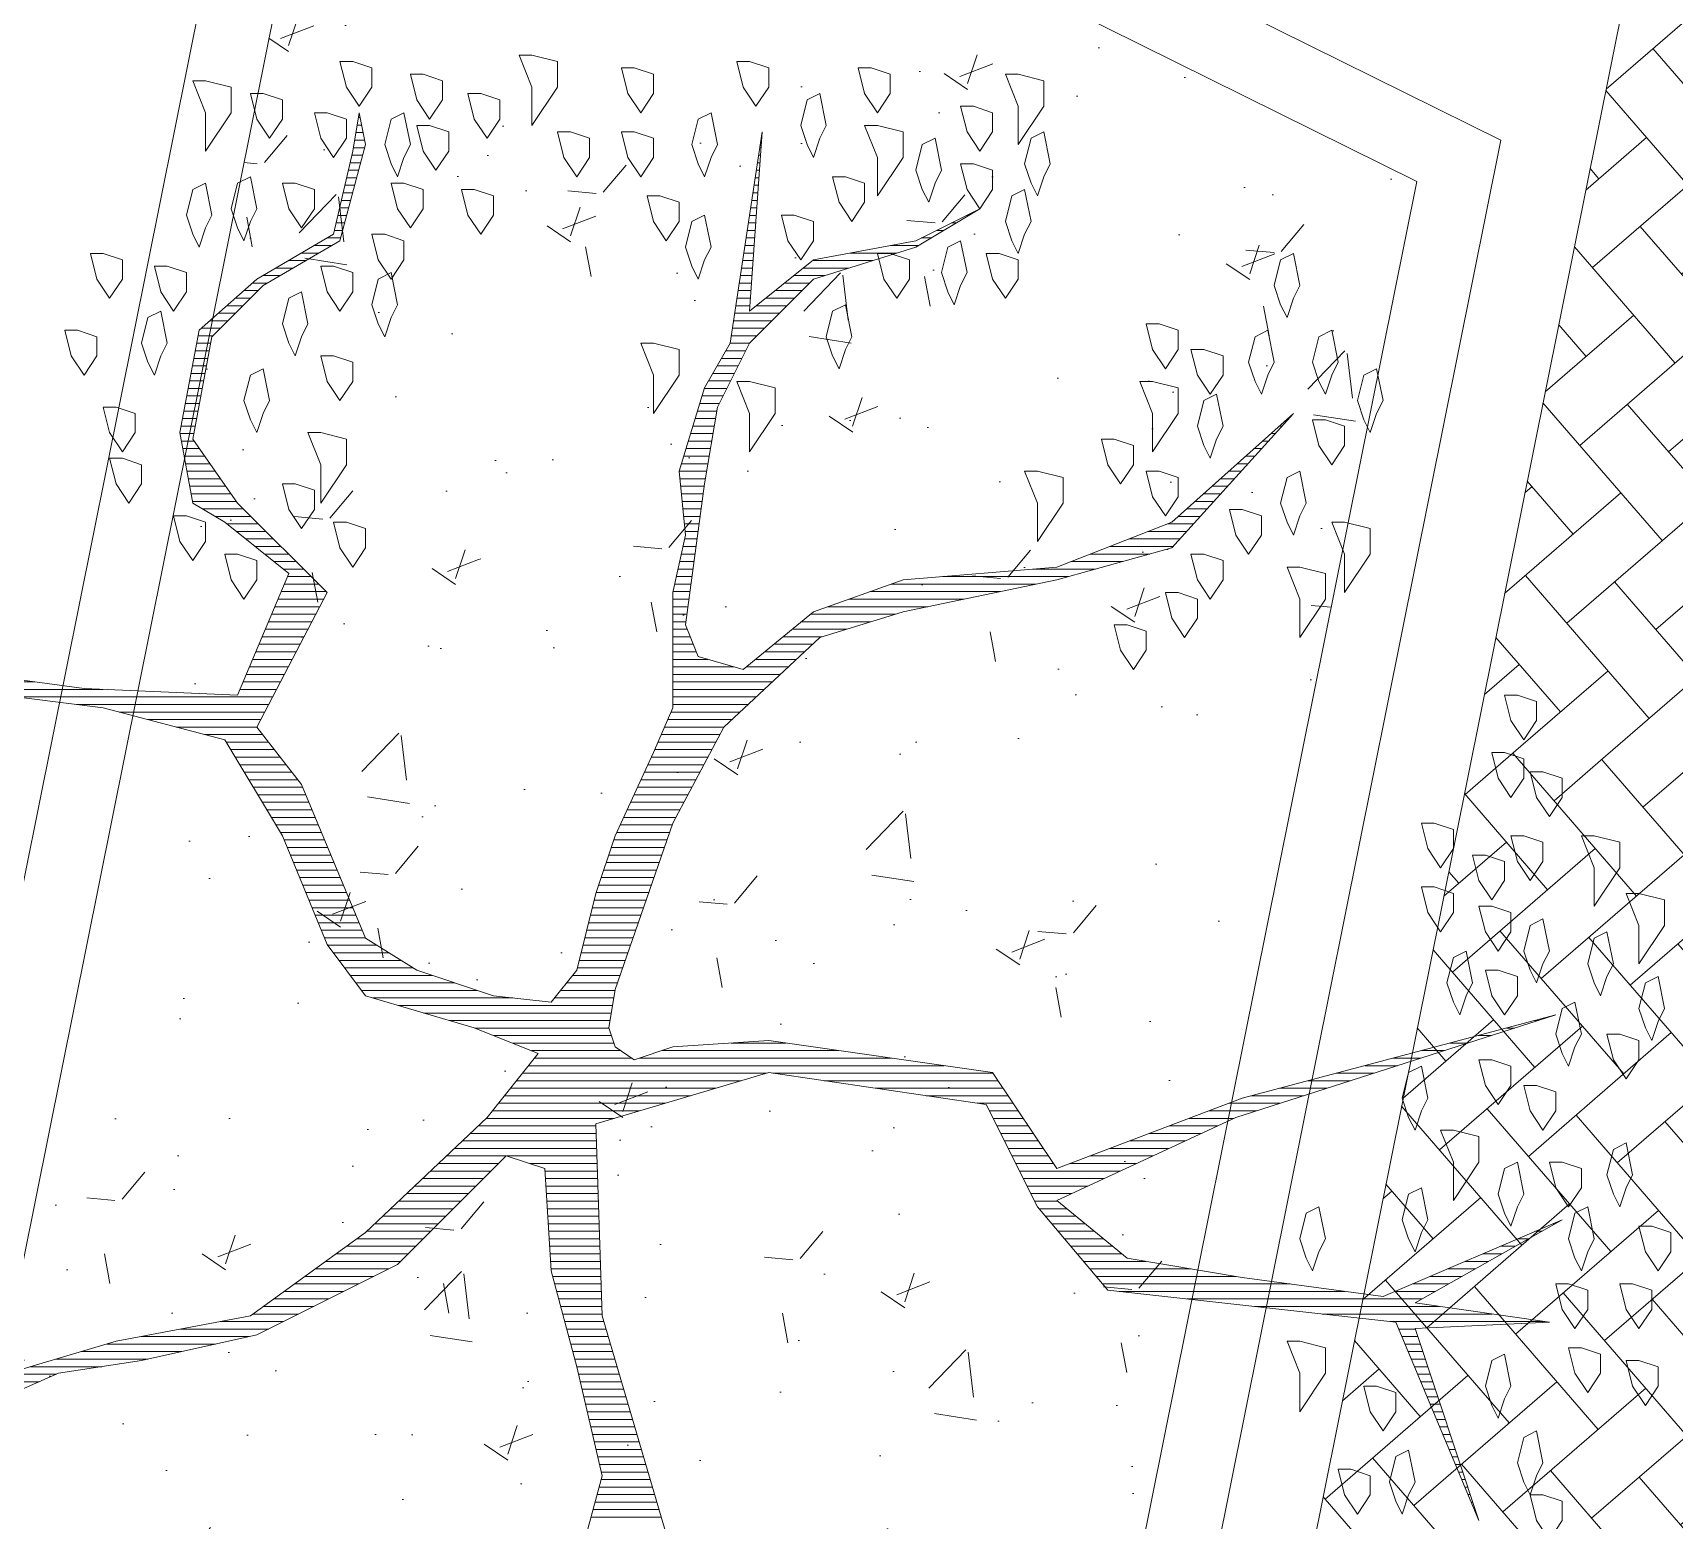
# Model space of a CAD drawing. Header units: metres. Extents: x 12093 to 20303, y 514 to 1412.
# Drawn here: x 19833.781 to 19836.428, y 730.264 to 732.662 of the extents above; entities that cross this region are included whole.
import ezdxf

# ---------------------------------------------------------------- set-up
doc = ezdxf.new("R2010")
doc.units = ezdxf.units.M
doc.layers.get('0').update_dxf_attribs({"lineweight": 13})
for name, color, linetype, lineweight in [('0-JARDI', 72, 'Continuous', 13), ('ARBOLES', 52, 'Continuous', 13), ('grass', 64, 'Continuous', 13), ('MANZANAS-ORIGINALES', 147, 'Continuous', 9), ('text.-piso', 35, 'Continuous', 5)]:
    doc.layers.add(name, color=color, linetype=linetype, lineweight=lineweight)
pattern_1 = [(50, (0, 0), (0.546554007, -0.047817257), [0.05715, -0.62865]), (355, (0, 0), (-0.105728478, 0.573169929), [0.04572, -0.50292]), (100.451, (0.04555, -0.004), (0.440827505, 0.525350063), [0.04857, -0.53427]), (46.1842, (0, 0.1524), (0.813237123, -0.126126984), [0.085725, -0.942975]), (96.6356, (0.0678, 0.1419), (0.712212703, 0.742276668), [0.072855, -0.801405]), (351.184, (0, 0.1524), (0.712213817, 0.742275354), [0.06858, -0.75438]), (21, (0.0762, 0.1143), (0.45484464, -0.306796556), [0.05715, -0.62865]), (326, (0.0762, 0.1143), (0.185406085, 0.552563898), [0.04572, -0.50292]), (71.4514, (0.1141, 0.08873), (0.640249472, 0.245768573), [0.04857, -0.53427]), (37.5, (0, 0), (0.0092658098, 0.2536651166), [0, -0.496824, 0, -0.51054, 0, -0.504825]), (7.5, (0, 0), (0.2004589875, 0.3005417245), [0, -0.291084, 0, -0.485394, 0, -0.192405]), (327.5, (-0.16993, 0), (0.4067717855, -0.017186232), [0, -0.1905, 0, -0.59436, 0, -0.78867]), (317.5, (-0.24613, 0), (0.444387544, 0.076279473), [0, -0.24765, 0, -0.394716, 0, -0.56007])]

# ---------------------------------------------------------------- blocks, each defined once
blk = doc.blocks.new('*X6')
at = {"color": 0}
for p, q in [((16.5321, 17.11), (16.5325, 17.11)), ((17.6173, 17.11), (17.7107, 17.11)), ((16.5355, 17.1), (16.5367, 17.1)), ((16.5388, 17.09), (16.5409, 17.09)), ((16.5421, 17.08), (16.5451, 17.08)), ((17.6203, 17.1), (17.7079, 17.1)), ((17.6232, 17.09), (17.7052, 17.09)), ((17.6261, 17.08), (17.7025, 17.08)), ((16.5454, 17.07), (16.5493, 17.07)), ((16.5488, 17.06), (16.5535, 17.06)), ((17.629, 17.07), (17.6998, 17.07)), ((17.632, 17.06), (17.697, 17.06)), ((16.5521, 17.05), (16.5577, 17.05)), ((16.5554, 17.04), (16.5619, 17.04)), ((17.6349, 17.05), (17.6968, 17.05)), ((17.6378, 17.04), (17.6992, 17.04)), ((16.5588, 17.03), (16.566, 17.03)), ((16.5621, 17.02), (16.5702, 17.02)), ((17.6407, 17.03), (17.7015, 17.03)), ((17.6437, 17.02), (17.7039, 17.02)), ((16.5654, 17.01), (16.5744, 17.01)), ((16.5688, 17), (16.5786, 17)), ((17.6466, 17.01), (17.7062, 17.01)), ((17.6495, 17), (17.7086, 17)), ((16.5721, 16.99), (16.5828, 16.99)), ((16.5754, 16.98), (16.587, 16.98)), ((17.6524, 16.99), (17.7109, 16.99)), ((17.6554, 16.98), (17.7133, 16.98)), ((16.5788, 16.97), (16.5912, 16.97)), ((16.5821, 16.96), (16.5954, 16.96)), ((16.5854, 16.95), (16.5996, 16.95)), ((17.6583, 16.97), (17.7156, 16.97)), ((17.6612, 16.96), (17.718, 16.96)), ((17.6642, 16.95), (17.7204, 16.95)), ((16.5888, 16.94), (16.6038, 16.94)), ((16.5921, 16.93), (16.608, 16.93)), ((17.6671, 16.94), (17.7227, 16.94)), ((17.67, 16.93), (17.7251, 16.93)), ((18.4439, 16.93), (18.523, 16.93)), ((16.5954, 16.92), (16.6122, 16.92)), ((16.5988, 16.91), (16.6164, 16.91)), ((17.6729, 16.92), (17.7274, 16.92)), ((17.6759, 16.91), (17.7298, 16.91)), ((18.3608, 16.91), (18.4555, 16.91)), ((18.4211, 16.92), (18.4892, 16.92)), ((16.6021, 16.9), (16.6206, 16.9)), ((16.6054, 16.89), (16.6248, 16.89)), ((17.6788, 16.9), (17.7324, 16.9)), ((17.6817, 16.89), (17.7351, 16.89)), ((18.2545, 16.89), (18.388, 16.89)), ((18.2995, 16.9), (18.4217, 16.9)), ((16.6088, 16.88), (16.629, 16.88)), ((16.6121, 16.87), (16.6331, 16.87)), ((17.6846, 16.88), (17.7378, 16.88)), ((17.6876, 16.87), (17.7404, 16.87)), ((18.1645, 16.87), (18.3086, 16.87)), ((18.2095, 16.88), (18.3542, 16.88)), ((16.443, 16.85), (16.6488, 16.85)), ((16.513, 16.84), (16.7388, 16.84)), ((16.6154, 16.86), (16.6373, 16.86)), ((17.6905, 16.86), (17.7431, 16.86)), ((17.6934, 16.85), (17.7458, 16.85)), ((17.6957, 16.84), (17.7484, 16.84)), ((18.0992, 16.84), (18.1601, 16.84)), ((18.1192, 16.85), (18.2036, 16.85)), ((18.1392, 16.86), (18.2561, 16.86)), ((16.583, 16.83), (16.8288, 16.83)), ((16.6062, 16.82), (16.9188, 16.82)), ((17.6961, 16.83), (17.7511, 16.83)), ((17.6964, 16.82), (17.7538, 16.82)), ((18.0592, 16.82), (18.1324, 16.82)), ((18.0792, 16.83), (18.1463, 16.83)), ((16.5708, 16.8), (16.6189, 16.8)), ((16.5885, 16.81), (16.6422, 16.81)), ((16.7083, 16.81), (17.0088, 16.81)), ((16.7816, 16.8), (17.0309, 16.8)), ((17.6967, 16.81), (17.7564, 16.81)), ((17.6971, 16.8), (17.7591, 16.8)), ((18.0192, 16.8), (18.1047, 16.8)), ((18.0392, 16.81), (18.1186, 16.81)), ((16.5355, 16.78), (16.5722, 16.78)), ((16.5531, 16.79), (16.5956, 16.79)), ((16.8532, 16.79), (17.0394, 16.79)), ((16.9132, 16.78), (17.0478, 16.78)), ((17.6974, 16.79), (17.7618, 16.79)), ((17.6977, 16.78), (17.7639, 16.78)), ((17.9792, 16.78), (18.0771, 16.78)), ((17.9992, 16.79), (18.0909, 16.79)), ((16.5001, 16.76), (16.5256, 16.76)), ((16.5178, 16.77), (16.5489, 16.77)), ((16.9732, 16.77), (17.0563, 16.77)), ((17.0054, 16.76), (17.0647, 16.76)), ((17.6981, 16.77), (17.7645, 16.77)), ((17.6984, 16.76), (17.7651, 16.76)), ((17.9535, 16.76), (18.0494, 16.76)), ((17.9635, 16.77), (18.0632, 16.77)), ((16.4647, 16.74), (16.4789, 16.74)), ((16.4824, 16.75), (16.5022, 16.75)), ((17.0177, 16.75), (17.0732, 16.75)), ((17.0299, 16.74), (17.0817, 16.74)), ((17.6987, 16.75), (17.7657, 16.75)), ((17.6991, 16.74), (17.7664, 16.74)), ((17.9335, 16.74), (18.0217, 16.74)), ((17.9435, 16.75), (18.0355, 16.75)), ((16.4293, 16.72), (16.4322, 16.72)), ((16.447, 16.73), (16.4556, 16.73)), ((17.0421, 16.73), (17.0901, 16.73)), ((17.0543, 16.72), (17.0986, 16.72)), ((17.0665, 16.71), (17.1071, 16.71)), ((17.6994, 16.73), (17.767, 16.73)), ((17.6997, 16.72), (17.7676, 16.72)), ((17.7001, 16.71), (17.7682, 16.71)), ((17.9035, 16.71), (17.9873, 16.71)), ((17.9135, 16.72), (17.9979, 16.72)), ((17.9235, 16.73), (18.0084, 16.73)), ((17.0788, 16.7), (17.1155, 16.7)), ((17.091, 16.69), (17.1213, 16.69)), ((17.7004, 16.7), (17.7689, 16.7)), ((17.7007, 16.69), (17.7695, 16.69)), ((17.8835, 16.69), (17.9662, 16.69)), ((17.8935, 16.7), (17.9768, 16.7)), ((17.0504, 16.67), (17.1313, 16.67)), ((17.0719, 16.68), (17.1263, 16.68)), ((17.7011, 16.68), (17.7701, 16.68)), ((17.7014, 16.67), (17.7707, 16.67)), ((17.8635, 16.67), (17.9451, 16.67)), ((17.8735, 16.68), (17.9556, 16.68)), ((17.0073, 16.65), (17.1413, 16.65)), ((17.0288, 16.66), (17.1363, 16.66)), ((17.7017, 16.66), (17.7714, 16.66)), ((17.7021, 16.65), (17.772, 16.65)), ((17.8435, 16.65), (17.924, 16.65)), ((17.8535, 16.66), (17.9345, 16.66)), ((16.9642, 16.63), (17.0477, 16.63)), ((16.9858, 16.64), (17.0741, 16.64)), ((17.0964, 16.64), (17.1463, 16.64)), ((17.1031, 16.63), (17.1513, 16.63)), ((17.7024, 16.64), (17.7924, 16.64)), ((17.7027, 16.63), (17.8224, 16.63)), ((17.8235, 16.63), (17.9029, 16.63)), ((17.8335, 16.64), (17.9134, 16.64)), ((16.8996, 16.6), (16.9686, 16.6)), ((16.9211, 16.61), (16.995, 16.61)), ((16.9427, 16.62), (17.0214, 16.62)), ((17.1097, 16.62), (17.1563, 16.62)), ((17.1164, 16.61), (17.1613, 16.61)), ((17.1231, 16.6), (17.1663, 16.6)), ((17.7031, 16.62), (17.8923, 16.62)), ((17.7034, 16.61), (17.8818, 16.61)), ((17.7037, 16.6), (17.8712, 16.6)), ((16.8565, 16.58), (16.9159, 16.58)), ((16.8781, 16.59), (16.9423, 16.59)), ((17.1297, 16.59), (17.1713, 16.59)), ((17.1364, 16.58), (17.1763, 16.58)), ((17.6798, 16.58), (17.8501, 16.58)), ((17.7041, 16.59), (17.8606, 16.59)), ((16.7953, 16.56), (16.8632, 16.56)), ((16.8265, 16.57), (16.8895, 16.57)), ((17.1431, 16.57), (17.1813, 16.57)), ((17.1497, 16.56), (17.1971, 16.56)), ((17.6123, 16.56), (17.8338, 16.56)), ((17.646, 16.57), (17.8418, 16.57)), ((16.7328, 16.54), (16.7955, 16.54)), ((16.764, 16.55), (16.8332, 16.55)), ((17.1564, 16.55), (17.2651, 16.55)), ((17.163, 16.54), (17.3331, 16.54)), ((17.5448, 16.54), (17.8178, 16.54)), ((17.5785, 16.55), (17.8258, 16.55)), ((16.6703, 16.52), (16.7201, 16.52)), ((16.7015, 16.53), (16.7578, 16.53)), ((17.1697, 16.53), (17.401, 16.53)), ((17.1764, 16.52), (17.469, 16.52)), ((17.4773, 16.52), (17.8018, 16.52)), ((17.511, 16.53), (17.8098, 16.53)), ((16.6078, 16.5), (16.6447, 16.5)), ((16.639, 16.51), (16.6824, 16.51)), ((17.2412, 16.51), (17.7938, 16.51)), ((17.3112, 16.5), (17.6466, 16.5)), ((17.6564, 16.5), (17.7858, 16.5)), ((16.514, 16.47), (16.5317, 16.47)), ((16.5453, 16.48), (16.5693, 16.48)), ((16.5765, 16.49), (16.607, 16.49)), ((17.3812, 16.49), (17.6166, 16.49)), ((17.4512, 16.48), (17.5245, 16.48)), ((17.6714, 16.49), (17.7899, 16.49)), ((17.6804, 16.48), (17.8149, 16.48)), ((17.6837, 16.47), (17.8399, 16.47)), ((16.4515, 16.45), (16.4563, 16.45)), ((16.4828, 16.46), (16.494, 16.46)), ((17.6855, 16.45), (17.8986, 16.45)), ((17.687, 16.46), (17.8649, 16.46)), ((17.6822, 16.43), (17.9666, 16.43)), ((17.6839, 16.44), (17.9326, 16.44)), ((17.6789, 16.41), (17.7512, 16.41)), ((17.6805, 16.42), (17.7592, 16.42)), ((17.8145, 16.42), (18.0006, 16.42)), ((17.8617, 16.41), (18.0157, 16.41)), ((17.6722, 16.39), (17.7352, 16.39)), ((17.6757, 16.4), (17.7432, 16.4)), ((17.8916, 16.4), (18.0232, 16.4)), ((17.9216, 16.39), (18.0307, 16.39)), ((17.6618, 16.36), (17.7239, 16.36)), ((17.6653, 16.37), (17.7264, 16.37)), ((17.6687, 16.38), (17.7289, 16.38)), ((17.9473, 16.38), (18.0382, 16.38)), ((17.9633, 16.37), (18.0457, 16.37)), ((17.9793, 16.36), (18.0532, 16.36)), ((17.6549, 16.34), (17.7189, 16.34)), ((17.6584, 16.35), (17.7214, 16.35)), ((17.9953, 16.35), (18.0607, 16.35)), ((18.0106, 16.34), (18.0651, 16.34)), ((17.648, 16.32), (17.7139, 16.32)), ((17.6514, 16.33), (17.7164, 16.33)), ((18.0147, 16.33), (18.0692, 16.33)), ((18.0189, 16.32), (18.0733, 16.32)), ((17.6411, 16.3), (17.7089, 16.3)), ((17.6445, 16.31), (17.7114, 16.31)), ((18.0231, 16.31), (18.0774, 16.31)), ((18.0272, 16.3), (18.0816, 16.3)), ((17.6341, 16.28), (17.7038, 16.28)), ((17.6376, 16.29), (17.7064, 16.29)), ((18.0314, 16.29), (18.0857, 16.29)), ((18.0356, 16.28), (18.0898, 16.28)), ((17.6272, 16.26), (17.6971, 16.26)), ((17.6307, 16.27), (17.7005, 16.27)), ((18.0397, 16.27), (18.0939, 16.27)), ((18.0439, 16.26), (18.098, 16.26)), ((17.6168, 16.23), (17.6871, 16.23)), ((17.6203, 16.24), (17.6905, 16.24)), ((17.6237, 16.25), (17.6938, 16.25)), ((18.0481, 16.25), (18.1021, 16.25)), ((18.0522, 16.24), (18.1063, 16.24)), ((18.0564, 16.23), (18.1104, 16.23)), ((17.6099, 16.21), (17.6805, 16.21)), ((17.6134, 16.22), (17.6838, 16.22)), ((18.0606, 16.22), (18.1145, 16.22)), ((18.0647, 16.21), (18.1186, 16.21)), ((17.603, 16.19), (17.6719, 16.19)), ((17.6064, 16.2), (17.6766, 16.2)), ((18.0689, 16.2), (18.1236, 16.2)), ((18.0731, 16.19), (18.1296, 16.19)), ((17.5928, 16.17), (17.6627, 16.17)), ((17.5981, 16.18), (17.6673, 16.18)), ((18.0772, 16.18), (18.1356, 16.18)), ((18.0814, 16.17), (18.1416, 16.17)), ((17.5821, 16.15), (17.6535, 16.15)), ((17.5874, 16.16), (17.6581, 16.16)), ((18.0856, 16.16), (18.1476, 16.16)), ((18.0897, 16.15), (18.1536, 16.15)), ((17.5661, 16.12), (17.6396, 16.12)), ((17.5714, 16.13), (17.6443, 16.13)), ((17.5768, 16.14), (17.6489, 16.14)), ((18.0939, 16.14), (18.1596, 16.14)), ((18.1004, 16.13), (18.1656, 16.13)), ((18.1082, 16.12), (18.1716, 16.12)), ((17.5554, 16.1), (17.6304, 16.1)), ((17.5608, 16.11), (17.635, 16.11)), ((18.116, 16.11), (18.1776, 16.11)), ((18.1237, 16.1), (18.1836, 16.1)), ((17.5448, 16.08), (17.6216, 16.08)), ((17.5501, 16.09), (17.6259, 16.09)), ((18.1315, 16.09), (18.1896, 16.09)), ((18.1393, 16.08), (18.1956, 16.08)), ((17.5341, 16.06), (17.6131, 16.06)), ((17.5394, 16.07), (17.6174, 16.07)), ((18.1471, 16.07), (18.2239, 16.07)), ((18.1549, 16.06), (18.2619, 16.06)), ((17.5127, 16.04), (17.6045, 16.04)), ((17.5234, 16.05), (17.6088, 16.05)), ((18.1444, 16.04), (18.3379, 16.04)), ((18.1497, 16.05), (18.2999, 16.05)), ((17.4913, 16.02), (17.6021, 16.02)), ((17.502, 16.03), (17.6021, 16.03)), ((18.1339, 16.02), (18.4746, 16.02)), ((18.1392, 16.03), (18.3946, 16.03)), ((17.4591, 15.99), (17.6021, 15.99)), ((17.4698, 16), (17.6021, 16)), ((17.4806, 16.01), (17.6021, 16.01)), ((18.1182, 15.99), (18.1688, 15.99)), ((18.1235, 16), (18.173, 16)), ((18.1287, 16.01), (18.1773, 16.01)), ((18.3591, 16.01), (18.5546, 16.01)), ((18.4501, 16), (18.6064, 16)), ((17.4377, 15.97), (17.4922, 15.97)), ((17.4484, 15.98), (17.5044, 15.98)), ((17.5206, 15.98), (17.6021, 15.98)), ((17.5556, 15.97), (17.6021, 15.97)), ((18.1077, 15.97), (18.1604, 15.97)), ((18.113, 15.98), (18.1646, 15.98)), ((17.4163, 15.95), (17.4677, 15.95)), ((17.427, 15.96), (17.4799, 15.96)), ((17.5707, 15.96), (17.6021, 15.96)), ((17.5747, 15.95), (17.6021, 15.95)), ((18.0973, 15.95), (18.152, 15.95)), ((18.1025, 15.96), (18.1562, 15.96)), ((17.3711, 15.93), (17.4433, 15.93)), ((17.4036, 15.94), (17.4555, 15.94)), ((17.5787, 15.94), (17.6021, 15.94)), ((17.5827, 15.93), (17.6021, 15.93)), ((18.0868, 15.93), (18.1436, 15.93)), ((18.092, 15.94), (18.1478, 15.94)), ((17.3061, 15.91), (17.4188, 15.91)), ((17.3386, 15.92), (17.431, 15.92)), ((17.5832, 15.91), (17.6021, 15.91)), ((17.5846, 15.92), (17.6021, 15.92)), ((18.0763, 15.91), (18.1351, 15.91)), ((18.0816, 15.92), (18.1394, 15.92)), ((17.1669, 15.88), (17.3397, 15.88)), ((17.2149, 15.89), (17.3677, 15.89)), ((17.2629, 15.9), (17.3957, 15.9)), ((17.5791, 15.88), (17.6018, 15.88)), ((17.5805, 15.89), (17.6021, 15.89)), ((17.5819, 15.9), (17.6021, 15.9)), ((18.0627, 15.88), (18.1225, 15.88)), ((18.0658, 15.89), (18.1267, 15.89)), ((18.0711, 15.9), (18.1309, 15.9)), ((17.0761, 15.86), (17.2435, 15.86)), ((17.1189, 15.87), (17.3117, 15.87)), ((17.5764, 15.86), (17.5974, 15.86)), ((17.5778, 15.87), (17.5996, 15.87)), ((18.0727, 15.87), (18.1183, 15.87)), ((18.0827, 15.86), (18.1141, 15.86)), ((17.0041, 15.84), (17.0729, 15.84)), ((17.0401, 15.85), (17.1235, 15.85)), ((17.5737, 15.84), (17.5929, 15.84)), ((17.575, 15.85), (17.5951, 15.85)), ((18.0927, 15.85), (18.1197, 15.85)), ((18.1027, 15.84), (18.1322, 15.84)), ((16.9371, 15.82), (17.0215, 15.82)), ((16.9681, 15.83), (17.0472, 15.83)), ((17.5709, 15.82), (17.5885, 15.82)), ((17.5723, 15.83), (17.5907, 15.83)), ((18.1127, 15.83), (18.1447, 15.83)), ((18.1227, 15.82), (18.1572, 15.82)), ((16.919, 15.8), (16.9701, 15.8)), ((16.9281, 15.81), (16.9958, 15.81)), ((17.5682, 15.8), (17.5856, 15.8)), ((17.5696, 15.81), (17.5863, 15.81)), ((18.1327, 15.81), (18.1697, 15.81)), ((18.1427, 15.8), (18.1822, 15.8)), ((16.9009, 15.78), (16.9301, 15.78)), ((16.91, 15.79), (16.9444, 15.79)), ((17.5655, 15.78), (17.5876, 15.78)), ((17.5669, 15.79), (17.5866, 15.79)), ((18.1527, 15.79), (18.1947, 15.79)), ((18.1627, 15.78), (18.2105, 15.78)), ((16.8738, 15.75), (16.8965, 15.75)), ((16.8829, 15.76), (16.9077, 15.76)), ((16.8919, 15.77), (16.9189, 15.77)), ((17.5614, 15.75), (17.5906, 15.75)), ((17.5628, 15.76), (17.5896, 15.76)), ((17.5641, 15.77), (17.5886, 15.77)), ((18.1727, 15.77), (18.2271, 15.77)), ((18.182, 15.76), (18.2403, 15.76)), ((18.189, 15.75), (18.2422, 15.75)), ((16.8557, 15.73), (16.8742, 15.73)), ((16.8648, 15.74), (16.8853, 15.74)), ((17.5585, 15.73), (17.5926, 15.73)), ((17.56, 15.74), (17.5916, 15.74)), ((18.196, 15.74), (18.244, 15.74)), ((18.203, 15.73), (18.2458, 15.73)), ((16.8376, 15.71), (16.8518, 15.71)), ((16.8467, 15.72), (16.863, 15.72)), ((17.5551, 15.71), (17.5906, 15.71)), ((17.5568, 15.72), (17.5936, 15.72)), ((18.21, 15.72), (18.2476, 15.72)), ((18.217, 15.71), (18.2494, 15.71)), ((16.8195, 15.69), (16.8295, 15.69)), ((16.8286, 15.7), (16.8406, 15.7)), ((17.5518, 15.69), (17.5844, 15.69)), ((17.5535, 15.7), (17.5875, 15.7)), ((18.224, 15.7), (18.2512, 15.7)), ((18.231, 15.69), (18.2531, 15.69)), ((16.8014, 15.67), (16.8071, 15.67)), ((16.8105, 15.68), (16.8183, 15.68)), ((17.5485, 15.67), (17.5783, 15.67)), ((17.5501, 15.68), (17.5814, 15.68)), ((18.238, 15.68), (18.2549, 15.68)), ((18.2385, 15.67), (18.2567, 15.67)), ((16.7833, 15.65), (16.7848, 15.65)), ((16.7924, 15.66), (16.7959, 15.66)), ((17.5435, 15.64), (17.5691, 15.64)), ((17.5451, 15.65), (17.5721, 15.65)), ((17.5468, 15.66), (17.5752, 15.66)), ((18.2329, 15.64), (18.2515, 15.64)), ((18.2348, 15.65), (18.2534, 15.65)), ((18.2367, 15.66), (18.2553, 15.66)), ((17.5352, 15.62), (17.5629, 15.62)), ((17.5402, 15.63), (17.566, 15.63)), ((18.2292, 15.62), (18.2478, 15.62)), ((18.231, 15.63), (18.2497, 15.63)), ((17.5252, 15.6), (17.5543, 15.6)), ((17.5302, 15.61), (17.5598, 15.61)), ((18.2254, 15.6), (18.244, 15.6)), ((18.2273, 15.61), (18.2459, 15.61)), ((17.5152, 15.58), (17.5429, 15.58)), ((17.5202, 15.59), (17.5486, 15.59)), ((18.2217, 15.58), (18.2403, 15.58)), ((18.2235, 15.59), (18.2422, 15.59)), ((17.5052, 15.56), (17.5315, 15.56)), ((17.5102, 15.57), (17.5372, 15.57)), ((18.2179, 15.56), (18.2365, 15.56)), ((18.2198, 15.57), (18.2384, 15.57)), ((17.4903, 15.54), (17.5241, 15.54)), ((17.5002, 15.55), (17.5257, 15.55)), ((18.2132, 15.54), (18.2328, 15.54)), ((18.216, 15.55), (18.2347, 15.55)), ((17.4603, 15.51), (17.5196, 15.51)), ((17.4703, 15.52), (17.5211, 15.52)), ((17.4803, 15.53), (17.5226, 15.53)), ((18.1832, 15.51), (18.2059, 15.51)), ((18.1932, 15.52), (18.2171, 15.52)), ((18.2032, 15.53), (18.2284, 15.53)), ((17.4403, 15.49), (17.4786, 15.49)), ((17.4503, 15.5), (17.4911, 15.5)), ((17.4988, 15.49), (17.5165, 15.49)), ((17.4996, 15.5), (17.5181, 15.5)), ((18.1632, 15.49), (18.1834, 15.49)), ((18.1732, 15.5), (18.1946, 15.5)), ((17.4203, 15.47), (17.4536, 15.47)), ((17.4303, 15.48), (17.4661, 15.48)), ((17.4974, 15.47), (17.5135, 15.47)), ((17.4981, 15.48), (17.515, 15.48)), ((18.1409, 15.47), (18.1609, 15.47)), ((18.1532, 15.48), (18.1721, 15.48)), ((17.368, 15.45), (17.4286, 15.45)), ((17.4, 15.46), (17.4411, 15.46)), ((17.496, 15.45), (17.5105, 15.45)), ((17.4967, 15.46), (17.512, 15.46)), ((18.1066, 15.45), (18.1297, 15.45)), ((18.1238, 15.46), (18.1468, 15.46)), ((17.304, 15.43), (17.3661, 15.43)), ((17.336, 15.44), (17.4161, 15.44)), ((17.4946, 15.43), (17.5074, 15.43)), ((17.4953, 15.44), (17.509, 15.44)), ((18.0723, 15.43), (18.0954, 15.43)), ((18.0895, 15.44), (18.1126, 15.44)), ((17.242, 15.4), (17.2517, 15.4)), ((17.2587, 15.41), (17.2717, 15.41)), ((17.2754, 15.42), (17.3128, 15.42)), ((17.4924, 15.4), (17.5029, 15.4)), ((17.4931, 15.41), (17.5044, 15.41)), ((17.4938, 15.42), (17.5059, 15.42)), ((18.0407, 15.4), (18.0516, 15.4)), ((18.0433, 15.41), (18.0611, 15.41)), ((18.0552, 15.42), (18.0783, 15.42)), ((17.2087, 15.38), (17.2117, 15.38)), ((17.2254, 15.39), (17.2317, 15.39)), ((17.491, 15.38), (17.4999, 15.38)), ((17.4917, 15.39), (17.5014, 15.39)), ((18.0353, 15.38), (18.047, 15.38)), ((18.038, 15.39), (18.0493, 15.39)), ((17.4896, 15.36), (17.4968, 15.36)), ((17.4903, 15.37), (17.4984, 15.37)), ((18.03, 15.36), (18.0424, 15.36)), ((18.0327, 15.37), (18.0447, 15.37)), ((17.4881, 15.34), (17.4938, 15.34)), ((17.4888, 15.35), (17.4953, 15.35)), ((18.0247, 15.34), (18.0378, 15.34)), ((18.0273, 15.35), (18.0401, 15.35)), ((17.4867, 15.32), (17.4908, 15.32)), ((17.4874, 15.33), (17.4923, 15.33)), ((18.0193, 15.32), (18.0332, 15.32)), ((18.022, 15.33), (18.0355, 15.33)), ((17.4853, 15.3), (17.4877, 15.3)), ((17.486, 15.31), (17.4893, 15.31)), ((18.014, 15.3), (18.0286, 15.3)), ((18.0167, 15.31), (18.0309, 15.31)), ((17.4831, 15.27), (17.4832, 15.27)), ((17.4838, 15.28), (17.4847, 15.28)), ((17.4846, 15.29), (17.4862, 15.29)), ((18.0113, 15.29), (18.0265, 15.29)), ((18.0115, 15.28), (18.0249, 15.28)), ((18.0135, 15.27), (18.0232, 15.27)), ((18.0155, 15.26), (18.0215, 15.26)), ((18.0175, 15.25), (18.0199, 15.25))]:
    blk.add_line(p, q, dxfattribs=at)
blk = doc.blocks.new('ARBUSTO6')
at = {"layer": 'ARBOLES', "color": 7}
for points in [[(-0.1493, 0.6841), (-0.0473, 0.3354), (-0.0388, 0.0803), (-0.2684, 0.0122), (-0.5575, 0.0548), (-0.6256, 0.1908), (-0.7191, 0.3014), (-1.1018, 0.3439), (-1.2123, 0.6075), (-1.1273, 0.3524), (-1.3059, 0.3439), (-1.1273, 0.3184), (-1.3229, 0.2078), (-1.0848, 0.3099), (-0.8977, 0.2844), (-0.7446, 0.2589), (-0.6511, 0.1823), (-0.8892, 0.0718), (-1.3144, -0.0643), (-0.8977, 0.0463), (-0.6511, 0.1398), (-0.566, 0.0122), (-0.2684, -0.0303), (-0.1408, -0.0218), (-0.0898, -0.0048), (-0.0643, -0.0218), (-0.0558, -0.0473), (-0.0643, -0.0983), (-0.1408, -0.3194), (-0.2089, -0.447), (-0.3364, -0.566), (-0.447, -0.6001), (-0.6511, -0.6426), (-0.8041, -0.6851), (-0.9657, -0.8637), (-0.8041, -0.7191), (-0.6511, -0.6596), (-0.447, -0.6426), (-0.3279, -0.6001), (-0.2344, -0.5235), (-0.1748, -0.5405), (-0.1578, -0.583), (-0.1833, -0.7701), (-0.2004, -0.8722), (-0.2429, -0.9572), (-0.3279, -1.0423), (-0.464, -1.0848), (-0.549, -1.1358), (-0.464, -1.0933), (-0.3279, -1.0678), (-0.2429, -0.9997), (-0.2599, -1.2379), (-0.2174, -0.9572), (-0.1833, -0.8977), (-0.1493, -0.7871), (-0.1578, -0.7021), (-0.1408, -0.6256), (-0.1408, -0.5405), (-0.1408, -0.4725), (-0.1153, -0.413), (-0.0643, -0.3024), (-0.0388, -0.2259), (-0.0133, -0.1238), (0.0207, -0.0813), (0.0973, -0.0898), (0.1993, -0.1238), (0.2674, -0.1663), (0.3524, -0.3704), (0.4119, -0.447), (0.3184, -0.6256), (0.4374, -0.7446), (0.497, -0.8297), (0.4715, -0.9657), (0.4034, -1.0338), (0.3014, -1.0933), (0.2674, -1.2209), (0.2759, -1.2634), (0.2844, -1.2123), (0.3099, -1.1018), (0.4119, -1.0423), (0.4885, -0.9742), (0.514, -0.8382), (0.497, -0.7446), (0.4544, -0.7191), (0.3694, -0.6511), (0.4374, -0.4895), (0.6415, -0.498), (0.8286, -0.5235)], [(0.8201, -0.498), (0.616, -0.4725), (0.4544, -0.43), (0.3779, -0.3024), (0.3184, -0.1578), (0.2674, -0.0898), (0.1228, -0.0473), (0.0378, -0.0133), (0.1058, 0.0718), (0.2674, 0.2248), (0.4204, 0.3354), (0.599, 0.3694), (0.8286, 0.4374)], [(0.8116, 0.4715), (0.6755, 0.4119), (0.565, 0.3949), (0.4119, 0.3609), (0.2248, 0.2674), (0.0803, 0.1228), (0.0293, 0.1398), (0.0207, 0.2759), (-0.0133, 0.4034), (-0.0473, 0.548), (-0.0218, 0.6415)]]:
    blk.add_lwpolyline(points, dxfattribs=at)
at = {"layer": 'ARBOLES'}
for points in [[(-1.2974, 0.5735), (-1.3229, 0.582), (-1.3229, 0.6075), (-1.3059, 0.633), (-1.2889, 0.6075), (-1.2804, 0.5735)], [(-1.1188, 0.5735), (-1.1273, 0.5565), (-1.1188, 0.514), (-1.1018, 0.5225), (-1.0933, 0.5565), (-1.1018, 0.582), (-1.1103, 0.599)], [(-1.0422, 0.5395), (-1.0678, 0.548), (-1.0678, 0.5735), (-1.0507, 0.599), (-1.0337, 0.5735), (-1.0252, 0.5395)], [(-1.2889, 0.548), (-1.2974, 0.531), (-1.2889, 0.4885), (-1.2718, 0.497), (-1.2633, 0.531), (-1.2718, 0.5565), (-1.2804, 0.5735)], [(-1.0763, 0.4289), (-1.1018, 0.4374), (-1.1018, 0.463), (-1.0848, 0.4885), (-1.0678, 0.463), (-1.0593, 0.4289)], [(-1.2463, 0.4459), (-1.2548, 0.4289), (-1.2463, 0.3864), (-1.2293, 0.3949), (-1.2208, 0.4289), (-1.2293, 0.4545), (-1.2378, 0.4715)], [(-0.9742, 0.3694), (-1.0082, 0.3779), (-1.0082, 0.4119), (-0.9742, 0.463), (-0.9742, 0.4119), (-0.9572, 0.3694)], [(-1.4249, 0.3949), (-1.4504, 0.4034), (-1.4504, 0.4289), (-1.4334, 0.4545), (-1.4164, 0.4289), (-1.4079, 0.3949)], [(-1.3484, 0.3779), (-1.3739, 0.3864), (-1.3739, 0.4119), (-1.3569, 0.4374), (-1.3399, 0.4119), (-1.3314, 0.3779)], [(-1.4164, 0.2929), (-1.4419, 0.3014), (-1.4419, 0.3269), (-1.4249, 0.3524), (-1.4079, 0.3269), (-1.3994, 0.2929)], [(-1.3314, 0.2929), (-1.3569, 0.3014), (-1.3569, 0.3269), (-1.3399, 0.3524), (-1.3229, 0.3269), (-1.3144, 0.2929)], [(-1.4419, 0.2163), (-1.4674, 0.2248), (-1.4674, 0.2504), (-1.4504, 0.2759), (-1.4334, 0.2504), (-1.4249, 0.2163)], [(-1.3569, 0.2504), (-1.3654, 0.2333), (-1.3569, 0.1908), (-1.3399, 0.1993), (-1.3314, 0.2333), (-1.3399, 0.2589), (-1.3484, 0.2759)], [(-0.9997, 0.2504), (-1.0082, 0.2333), (-0.9997, 0.1908), (-0.9827, 0.1993), (-0.9742, 0.2333), (-0.9827, 0.2589), (-0.9912, 0.2759)], [(-1.1358, 0.2248), (-1.1443, 0.2078), (-1.1358, 0.1653), (-1.1188, 0.1738), (-1.1103, 0.2078), (-1.1188, 0.2333), (-1.1273, 0.2504)], [(-1.2633, 0.1908), (-1.2718, 0.1738), (-1.2633, 0.1313), (-1.2463, 0.1398), (-1.2378, 0.1738), (-1.2463, 0.1993), (-1.2548, 0.2163)], [(-1.4079, 0.1653), (-1.4164, 0.1483), (-1.4079, 0.1058), (-1.3909, 0.1143), (-1.3824, 0.1483), (-1.3909, 0.1738), (-1.3994, 0.1908)], [(-1.3229, 0.1313), (-1.3484, 0.1398), (-1.3484, 0.1653), (-1.3314, 0.1908), (-1.3144, 0.1653), (-1.3059, 0.1313)], [(-1.1783, 0.0888), (-1.2123, 0.0973), (-1.2123, 0.1313), (-1.1783, 0.1823), (-1.1783, 0.1313), (-1.1613, 0.0888)], [(-1.2889, 0.0292), (-1.3144, 0.0378), (-1.3144, 0.0633), (-1.2974, 0.0888), (-1.2804, 0.0633), (-1.2718, 0.0292)], [(-1.1358, 0.0633), (-1.1443, 0.0463), (-1.1358, 0.0037), (-1.1188, 0.0122), (-1.1103, 0.0463), (-1.1188, 0.0718), (-1.1273, 0.0888)], [(-1.2293, -0.0048), (-1.2548, 0.0037), (-1.2548, 0.0292), (-1.2378, 0.0548), (-1.2208, 0.0292), (-1.2123, -0.0048)], [(-1.3994, -0.0388), (-1.4249, -0.0303), (-1.4249, -0.0048), (-1.4079, 0.0207), (-1.3909, -0.0048), (-1.3824, -0.0388)], [(-1.3399, -0.0218), (-1.3484, -0.0388), (-1.3399, -0.0813), (-1.3229, -0.0728), (-1.3144, -0.0388), (-1.3229, -0.0133), (-1.3314, 0.0037)], [(-1.4504, -0.0558), (-1.4589, -0.0728), (-1.4504, -0.1153), (-1.4334, -0.1068), (-1.4249, -0.0728), (-1.4334, -0.0473), (-1.4419, -0.0303)], [(-1.2378, -0.1238), (-1.2633, -0.1153), (-1.2633, -0.0898), (-1.2463, -0.0643), (-1.2293, -0.0898), (-1.2208, -0.1238)], [(-1.1953, -0.0898), (-1.2038, -0.1068), (-1.1953, -0.1493), (-1.1783, -0.1408), (-1.1698, -0.1068), (-1.1783, -0.0813), (-1.1868, -0.0643)], [(-1.3824, -0.1153), (-1.3909, -0.1323), (-1.3824, -0.1748), (-1.3654, -0.1663), (-1.3569, -0.1323), (-1.3654, -0.1068), (-1.3739, -0.0898)], [(-1.2974, -0.1323), (-1.3059, -0.1493), (-1.2974, -0.1919), (-1.2804, -0.1834), (-1.2718, -0.1493), (-1.2804, -0.1238), (-1.2889, -0.1068)], [(-1.4249, -0.2259), (-1.4589, -0.2174), (-1.4589, -0.1834), (-1.4249, -0.1323), (-1.4249, -0.1834), (-1.4079, -0.2259)], [(-1.2293, -0.2089), (-1.2548, -0.2004), (-1.2548, -0.1748), (-1.2378, -0.1493), (-1.2208, -0.1748), (-1.2123, -0.2089)], [(-1.1528, -0.2344), (-1.1783, -0.2259), (-1.1783, -0.2004), (-1.1613, -0.1748), (-1.1443, -0.2004), (-1.1358, -0.2344)], [(-1.3654, -0.3024), (-1.3994, -0.2939), (-1.3994, -0.2599), (-1.3654, -0.2089), (-1.3654, -0.2599), (-1.3484, -0.3024)], [(-1.2208, -0.2769), (-1.2463, -0.2684), (-1.2463, -0.2429), (-1.2293, -0.2174), (-1.2123, -0.2429), (-1.2038, -0.2769)], [(-1.2718, -0.3024), (-1.2974, -0.2939), (-1.2974, -0.2684), (-1.2804, -0.2429), (-1.2633, -0.2684), (-1.2548, -0.3024)], [(-1.1528, -0.3194), (-1.1783, -0.3109), (-1.1783, -0.2854), (-1.1613, -0.2599), (-1.1443, -0.2854), (-1.1358, -0.3194)], [(-1.2974, -0.3875), (-1.3229, -0.3789), (-1.3229, -0.3534), (-1.3059, -0.3279), (-1.2889, -0.3534), (-1.2804, -0.3875)], [(-1.2463, -0.413), (-1.2718, -0.4045), (-1.2718, -0.3789), (-1.2548, -0.3534), (-1.2378, -0.3789), (-1.2293, -0.413)], [(-1.2633, -0.4895), (-1.2889, -0.481), (-1.2889, -0.4555), (-1.2718, -0.43), (-1.2548, -0.4555), (-1.2463, -0.4895)], [(-0.7446, -0.583), (-0.7701, -0.5745), (-0.7701, -0.549), (-0.7531, -0.5235), (-0.7361, -0.549), (-0.7276, -0.583)], [(-0.9742, -0.6596), (-1.0082, -0.6511), (-1.0082, -0.6171), (-0.9742, -0.566), (-0.9742, -0.6171), (-0.9572, -0.6596)], [(-0.8126, -0.6256), (-0.8381, -0.6171), (-0.8381, -0.5915), (-0.8211, -0.566), (-0.8041, -0.5915), (-0.7956, -0.6256)], [(-1.0337, -0.7191), (-1.0678, -0.7106), (-1.0678, -0.6766), (-1.0337, -0.6256), (-1.0337, -0.6766), (-1.0167, -0.7191)], [(-0.8467, -0.6766), (-0.8722, -0.6681), (-0.8722, -0.6426), (-0.8552, -0.6171), (-0.8381, -0.6426), (-0.8296, -0.6766)], [(0.4374, -0.6766), (0.4119, -0.6681), (0.4119, -0.6426), (0.4289, -0.6171), (0.4459, -0.6426), (0.4544, -0.6766)], [(0.2929, -0.7191), (0.2674, -0.7106), (0.2674, -0.6851), (0.2844, -0.6596), (0.3014, -0.6851), (0.3099, -0.7191)], [(0.5055, -0.7276), (0.48, -0.7191), (0.48, -0.6936), (0.497, -0.6681), (0.514, -0.6936), (0.5225, -0.7276)], [(-0.8977, -0.7361), (-0.9232, -0.7276), (-0.9232, -0.7021), (-0.9062, -0.6766), (-0.8892, -0.7021), (-0.8807, -0.7361)], [(-0.6256, -0.7871), (-0.6596, -0.7786), (-0.6596, -0.7446), (-0.6256, -0.6936), (-0.6256, -0.7446), (-0.6085, -0.7871)], [(-0.9742, -0.7276), (-0.9827, -0.7446), (-0.9742, -0.7871), (-0.9572, -0.7786), (-0.9487, -0.7446), (-0.9572, -0.7191), (-0.9657, -0.7021)], [(0.3609, -0.7701), (0.3354, -0.7616), (0.3354, -0.7361), (0.3524, -0.7106), (0.3694, -0.7361), (0.3779, -0.7701)], [(-0.7871, -0.7871), (-0.8126, -0.7786), (-0.8126, -0.7531), (-0.7956, -0.7276), (-0.7786, -0.7531), (-0.7701, -0.7871)], [(0.3269, -0.8382), (0.2929, -0.8297), (0.2929, -0.7956), (0.3269, -0.7446), (0.3269, -0.7956), (0.3439, -0.8382)], [(0.5905, -0.8042), (0.565, -0.7956), (0.565, -0.7701), (0.582, -0.7446), (0.599, -0.7701), (0.6075, -0.8042)], [(-0.7276, -0.8297), (-0.7531, -0.8212), (-0.7531, -0.7956), (-0.7361, -0.7701), (-0.7191, -0.7956), (-0.7106, -0.8297)], [(-1.0082, -0.8552), (-1.0337, -0.8467), (-1.0337, -0.8212), (-1.0167, -0.7956), (-0.9997, -0.8212), (-0.9912, -0.8552)], [(-0.8637, -0.8297), (-0.8722, -0.8467), (-0.8637, -0.8892), (-0.8467, -0.8807), (-0.8381, -0.8467), (-0.8467, -0.8212), (-0.8552, -0.8042)], [(-0.7786, -0.9062), (-0.8126, -0.8977), (-0.8126, -0.8637), (-0.7786, -0.8127), (-0.7786, -0.8637), (-0.7616, -0.9062)], [(-0.2429, -0.9062), (-0.2769, -0.8977), (-0.2769, -0.8637), (-0.2429, -0.8127), (-0.2429, -0.8637), (-0.2259, -0.9062)], [(0.599, -0.8722), (0.5735, -0.8637), (0.5735, -0.8382), (0.5905, -0.8127), (0.6075, -0.8382), (0.616, -0.8722)], [(-1.0763, -0.8637), (-1.0848, -0.8807), (-1.0763, -0.9232), (-1.0593, -0.9147), (-1.0507, -0.8807), (-1.0593, -0.8552), (-1.0678, -0.8382)], [(0.4034, -0.8637), (0.3949, -0.8807), (0.4034, -0.9232), (0.4204, -0.9147), (0.4289, -0.8807), (0.4204, -0.8552), (0.4119, -0.8382)], [(-0.1153, -0.9572), (-0.1493, -0.9487), (-0.1493, -0.9147), (-0.1153, -0.8637), (-0.1153, -0.9147), (-0.0983, -0.9572)], [(-1.0167, -0.9147), (-1.0252, -0.9317), (-1.0167, -0.9742), (-0.9997, -0.9657), (-0.9912, -0.9317), (-0.9997, -0.9062), (-1.0082, -0.8892)], [(-0.9317, -0.9147), (-0.9402, -0.9317), (-0.9317, -0.9742), (-0.9147, -0.9657), (-0.9062, -0.9317), (-0.9147, -0.9062), (-0.9232, -0.8892)], [(-0.8467, -0.9487), (-0.8722, -0.9402), (-0.8722, -0.9147), (-0.8552, -0.8892), (-0.8381, -0.9147), (-0.8296, -0.9487)], [(0.3099, -0.9402), (0.2844, -0.9317), (0.2844, -0.9062), (0.3014, -0.8807), (0.3184, -0.9062), (0.3269, -0.9402)], [(0.5395, -0.9402), (0.531, -0.9572), (0.5395, -0.9997), (0.5565, -0.9912), (0.565, -0.9572), (0.5565, -0.9317), (0.548, -0.9147)], [(0.65, -0.9742), (0.6245, -0.9657), (0.6245, -0.9402), (0.6415, -0.9147), (0.6585, -0.9402), (0.667, -0.9742)], [(-0.7871, -0.9827), (-0.8126, -0.9742), (-0.8126, -0.9487), (-0.7956, -0.9232), (-0.7786, -0.9487), (-0.7701, -0.9827)], [(-0.3704, -0.9487), (-0.3789, -0.9657), (-0.3704, -1.0082), (-0.3534, -0.9997), (-0.3449, -0.9657), (-0.3534, -0.9402), (-0.3619, -0.9232)], [(0.3524, -0.9657), (0.3439, -0.9827), (0.3524, -1.0253), (0.3694, -1.0168), (0.3779, -0.9827), (0.3694, -0.9572), (0.3609, -0.9402)], [(0.2333, -0.9912), (0.2248, -1.0082), (0.2333, -1.0508), (0.2504, -1.0423), (0.2589, -1.0082), (0.2504, -0.9827), (0.2418, -0.9657)], [(-0.9657, -1.0168), (-0.9742, -1.0338), (-0.9657, -1.0763), (-0.9487, -1.0678), (-0.9402, -1.0338), (-0.9487, -1.0082), (-0.9572, -0.9912)], [(0.3099, -1.0593), (0.2844, -1.0508), (0.2844, -1.0253), (0.3014, -0.9997), (0.3184, -1.0253), (0.3269, -1.0593)], [(0.531, -1.0593), (0.5055, -1.0508), (0.5055, -1.0253), (0.5225, -0.9997), (0.5395, -1.0253), (0.548, -1.0593)], [(-0.5745, -1.0763), (-0.6, -1.0678), (-0.6, -1.0423), (-0.583, -1.0168), (-0.566, -1.0423), (-0.5575, -1.0763)], [(-0.5235, -1.0338), (-0.532, -1.0508), (-0.5235, -1.0933), (-0.5065, -1.0848), (-0.498, -1.0508), (-0.5065, -1.0253), (-0.515, -1.0082)], [(-0.43, -1.0763), (-0.4555, -1.0678), (-0.4555, -1.0423), (-0.4385, -1.0168), (-0.4215, -1.0423), (-0.413, -1.0763)], [(0.616, -1.0763), (0.5905, -1.0678), (0.5905, -1.0423), (0.6075, -1.0168), (0.6245, -1.0423), (0.633, -1.0763)], [(-0.1833, -1.0678), (-0.1919, -1.0848), (-0.1833, -1.1273), (-0.1663, -1.1188), (-0.1578, -1.0848), (-0.1663, -1.0593), (-0.1748, -1.0423)], [(0.2418, -1.1018), (0.2163, -1.0933), (0.2163, -1.0678), (0.2333, -1.0423), (0.2504, -1.0678), (0.2589, -1.1018)], [(-0.3024, -1.1273), (-0.3279, -1.1188), (-0.3279, -1.0933), (-0.3109, -1.0678), (-0.2939, -1.0933), (-0.2854, -1.1273)], [(-0.6085, -1.1018), (-0.617, -1.1188), (-0.6085, -1.1613), (-0.5915, -1.1528), (-0.583, -1.1188), (-0.5915, -1.0933), (-0.6, -1.0763)], [(0.48, -1.1103), (0.4715, -1.1273), (0.48, -1.1698), (0.497, -1.1613), (0.5055, -1.1273), (0.497, -1.1018), (0.4885, -1.0848)], [(-0.1238, -1.1528), (-0.1493, -1.1443), (-0.1493, -1.1188), (-0.1323, -1.0933), (-0.1153, -1.1188), (-0.1068, -1.1528)], [(0.1228, -1.1613), (0.0973, -1.1528), (0.0973, -1.1273), (0.1143, -1.1018), (0.1313, -1.1273), (0.1398, -1.1613)], [(0.2163, -1.1698), (0.1908, -1.1613), (0.1908, -1.1358), (0.2078, -1.1103), (0.2248, -1.1358), (0.2333, -1.1698)], [(0.3609, -1.1698), (0.3354, -1.1613), (0.3354, -1.1358), (0.3524, -1.1103), (0.3694, -1.1358), (0.3779, -1.1698)], [(0.4204, -1.1188), (0.4119, -1.1358), (0.4204, -1.1783), (0.4374, -1.1698), (0.4459, -1.1358), (0.4374, -1.1103), (0.4289, -1.0933)], [(-0.3704, -1.1783), (-0.3959, -1.1698), (-0.3959, -1.1443), (-0.3789, -1.1188), (-0.3619, -1.1443), (-0.3534, -1.1783)], [(-0.6341, -1.1783), (-0.6426, -1.1953), (-0.6341, -1.2379), (-0.617, -1.2294), (-0.6085, -1.1953), (-0.617, -1.1698), (-0.6256, -1.1528)], [(-0.5405, -1.1953), (-0.566, -1.1868), (-0.566, -1.1613), (-0.549, -1.1358), (-0.532, -1.1613), (-0.5235, -1.1953)], [(-0.4895, -1.1698), (-0.498, -1.1868), (-0.4895, -1.2294), (-0.4725, -1.2209), (-0.464, -1.1868), (-0.4725, -1.1613), (-0.481, -1.1443)], [(-0.413, -1.2464), (-0.447, -1.2379), (-0.447, -1.2038), (-0.413, -1.1528), (-0.413, -1.2038), (-0.3959, -1.2464)], [(-0.1919, -1.2038), (-0.2004, -1.2209), (-0.1919, -1.2634), (-0.1748, -1.2549), (-0.1663, -1.2209), (-0.1748, -1.1953), (-0.1833, -1.1783)], [(-0.0898, -1.2379), (-0.1153, -1.2294), (-0.1153, -1.2038), (-0.0983, -1.1783), (-0.0813, -1.2038), (-0.0728, -1.2379)], [(-0.0048, -1.2379), (-0.0303, -1.2294), (-0.0303, -1.2038), (-0.0133, -1.1783), (0.0037, -1.2038), (0.0122, -1.2379)], [(0.1823, -1.2464), (0.1568, -1.2379), (0.1568, -1.2123), (0.1738, -1.1868), (0.1908, -1.2123), (0.1993, -1.2464)], [(0.2163, -1.2038), (0.2078, -1.2209), (0.2163, -1.2634), (0.2333, -1.2549), (0.2418, -1.2209), (0.2333, -1.1953), (0.2248, -1.1783)], [(-0.6, -1.3144), (-0.6341, -1.3059), (-0.6341, -1.2719), (-0.6, -1.2209), (-0.6, -1.2719), (-0.583, -1.3144)], [(-0.5405, -1.2719), (-0.566, -1.2634), (-0.566, -1.2379), (-0.549, -1.2123), (-0.532, -1.2379), (-0.5235, -1.2719)], [(-0.3364, -1.2294), (-0.3449, -1.2464), (-0.3364, -1.2889), (-0.3194, -1.2804), (-0.3109, -1.2464), (-0.3194, -1.2209), (-0.3279, -1.2038)], [(0.3184, -1.2634), (0.2929, -1.2549), (0.2929, -1.2294), (0.3099, -1.2038), (0.3269, -1.2294), (0.3354, -1.2634)], [(0.48, -1.3059), (0.4459, -1.2974), (0.4459, -1.2634), (0.48, -1.2123), (0.48, -1.2634), (0.497, -1.3059)], [(0.1143, -1.2889), (0.0888, -1.2804), (0.0888, -1.2549), (0.1058, -1.2294), (0.1228, -1.2549), (0.1313, -1.2889)], [(0.4034, -1.2889), (0.3779, -1.2804), (0.3779, -1.2549), (0.3949, -1.2294), (0.4119, -1.2549), (0.4204, -1.2889)], [(-0.4044, -1.3229), (-0.43, -1.3144), (-0.43, -1.2889), (-0.413, -1.2634), (-0.3959, -1.2889), (-0.3874, -1.3229)], [(-0.0898, -1.3229), (-0.1153, -1.3144), (-0.1153, -1.2889), (-0.0983, -1.2634), (-0.0813, -1.2889), (-0.0728, -1.3229)], [(0.0463, -1.3399), (0.0122, -1.3314), (0.0122, -1.2974), (0.0463, -1.2464), (0.0463, -1.2974), (0.0633, -1.3399)], [(0.1908, -1.3144), (0.1653, -1.3059), (0.1653, -1.2804), (0.1823, -1.2549), (0.1993, -1.2804), (0.2078, -1.3144)], [(-0.2429, -1.3314), (-0.2684, -1.3229), (-0.2684, -1.2974), (-0.2514, -1.2719), (-0.2344, -1.2974), (-0.2259, -1.3314)], [(0.2844, -1.3314), (0.2589, -1.3229), (0.2589, -1.2974), (0.2759, -1.2719), (0.2929, -1.2974), (0.3014, -1.3314)]]:
    blk.add_lwpolyline(points, close=True, dxfattribs=at)
blk.add_blockref('*X6', (-17.7429, -16.5069), dxfattribs=at)
blk = doc.blocks.new('ARBUST13')
at = {"layer": 'ARBOLES'}
blk.add_blockref('ARBUSTO6', (0, 0.025), dxfattribs=at)

msp = doc.modelspace()

# ---------------------------------------------------------------- hatches: boundary and pattern name
at = {"layer": 'grass'}
h = msp.add_hatch(dxfattribs=at)
h.set_pattern_fill('AR-CONC', color=256, scale=0.003, style=0)
h.set_pattern_definition(pattern_1)
h.paths.add_polyline_path([(19836.5022, 734.8571), (19836.7277, 735.9789), (19836.4806, 736.0333), (19834.8984, 736.3165), (19834.4925, 734.2979), (19835.7212, 734.0166), (19835.8851, 734.8318)])
h.paths.add_polyline_path([(19835.7212, 734.0166), (19834.4925, 734.2979), (19834.0104, 731.9003), (19835.8417, 731.5724), (19836.0126, 732.4223), (19835.4561, 732.6982)])
h.paths.add_polyline_path([(19840.1092, 733.0118), (19838.8806, 733.2932), (19838.6325, 732.0595), (19838.0126, 732.0201), (19837.8502, 731.2127), (19839.6815, 730.8847)])
h.paths.add_polyline_path([(19840.5373, 735.1408), (19838.7204, 735.5405), (19838.5022, 734.455), (19839.0615, 734.1932), (19838.8806, 733.2932), (19840.1092, 733.0118)])
h = msp.add_hatch(dxfattribs=at)
h.set_pattern_fill('AR-CONC', color=256, scale=0.003, style=0)
h.set_pattern_definition(pattern_1)
h.paths.add_polyline_path([(19834.7761, 729.3163), (19835.3931, 729.3415), (19835.4015, 729.3829), (19833.6245, 729.981), (19833.0544, 727.1459), (19834.8847, 726.813), (19834.9036, 726.9067), (19834.347, 727.1826)])
h.paths.add_polyline_path([(19835.8417, 731.5724), (19834.0104, 731.9003), (19833.6245, 729.981), (19835.4015, 729.3829)])
h.paths.add_polyline_path([(19839.6815, 730.8847), (19837.8502, 731.2127), (19837.3931, 728.9394), (19837.9525, 728.6776), (19837.9236, 728.534), (19839.1274, 728.1288)])
h.paths.add_polyline_path([(19839.1274, 728.1288), (19837.9236, 728.534), (19837.5234, 726.5439), (19836.9035, 726.5045), (19836.8921, 726.4479), (19838.7224, 726.115)])
at = {"layer": 'text.-piso', "ltscale": 5}
h = msp.add_hatch(dxfattribs=at)
h.set_pattern_fill('AR-HBONE', color=256, scale=0.001, angle=85.8762252, style=0)
h.paths.add_polyline_path([(19837.9996, 733.3253, -0.083222), (19837.9953, 733.3581), (19838.0003, 733.4947), (19836.6075, 733.8137), (19836.5456, 733.6496, -0.083222), (19836.529, 733.621), (19836.1075, 731.5248), (19837.5844, 731.2603)])
h.paths.add_polyline_path([(19838.4724, 735.6769), (19836.9956, 735.9412), (19836.6047, 733.9972), (19836.6126, 733.9927), (19836.6451, 734.0494), (19836.6396, 734.0525), (19836.6436, 734.0721), (19836.6481, 734.0779), (19836.6444, 734.0808), (19836.66, 734.101), (19836.7585, 734.0393), (19836.753, 734.0121), (19836.741, 734.01), (19836.7411, 734.0113), (19836.6827, 734.0132), (19836.6075, 733.8137), (19838.0003, 733.4947), (19838.0095, 733.7465), (19837.9549, 733.7672), (19837.9545, 733.7661), (19837.9442, 733.7726), (19837.9497, 733.7998), (19838.0643, 733.8186), (19838.0709, 733.7939), (19838.0664, 733.7927), (19838.0683, 733.7857), (19838.0644, 733.7661), (19838.0581, 733.7653), (19838.0662, 733.7004), (19838.0753, 733.7015)])
h = msp.add_hatch(dxfattribs=at)
h.set_pattern_fill('AR-HBONE', color=256, scale=0.001, angle=85.8762252, style=0)
h.paths.add_polyline_path([(19836.9004, 728.2309), (19836.8459, 728.2516), (19836.8454, 728.2505), (19836.8352, 728.257), (19836.8407, 728.2842), (19836.9553, 728.3031), (19836.9619, 728.2784), (19836.9574, 728.2771), (19836.9593, 728.2701), (19836.9554, 728.2505), (19836.9491, 728.2497), (19836.9572, 728.1848), (19836.9662, 728.186), (19837.0924, 728.8137), (19835.6594, 729.2961), (19835.4956, 728.4817), (19835.5036, 728.4771), (19835.5361, 728.5338), (19835.5306, 728.537), (19835.5345, 728.5566), (19835.539, 728.5623), (19835.5354, 728.5652), (19835.551, 728.5854), (19835.6494, 728.5238), (19835.6439, 728.4966), (19835.632, 728.4945), (19835.632, 728.4957), (19835.5737, 728.4977), (19835.4366, 728.134, -0.083222), (19835.42, 728.1054), (19835.1504, 726.7647), (19836.6265, 726.4962), (19836.8906, 727.8097, -0.083222), (19836.8863, 727.8425)])
h.paths.add_polyline_path([(19837.5844, 731.2603), (19836.1075, 731.5248), (19835.6594, 729.2961), (19837.0924, 728.8137)])

# ---------------------------------------------------------------- linework, layer by layer
at = {"layer": 'MANZANAS-ORIGINALES'}
for p, q in [((19835.0145, 737.5027), (19828.3273, 704.2454)), ((19834.9109, 736.3787), (19828.6655, 705.3186)), ((19836.1484, 732.4889), (19835.5919, 732.7648)), ((19836.0126, 732.4223), (19835.4561, 732.6982)), ((19836.1484, 732.4889), (19835.4922, 729.2255)), ((19836.0126, 732.4223), (19835.3931, 729.3415))]:
    msp.add_line(p, q, dxfattribs=at)
at = {"layer": 'text.-piso', "ltscale": 5}
msp.add_line((19837.0447, 736.1857), (19830.6958, 704.6105), dxfattribs=at)

# ---------------------------------------------------------------- block references
at = {"layer": '0-JARDI', "xscale": 1.213369402147331, "yscale": 1.213369402147331, "zscale": 1.213369402147331, "rotation": 180}
msp.add_blockref('ARBUST13', (19834.642, 731.0308), dxfattribs=at)

doc.saveas('drawing.dxf')
